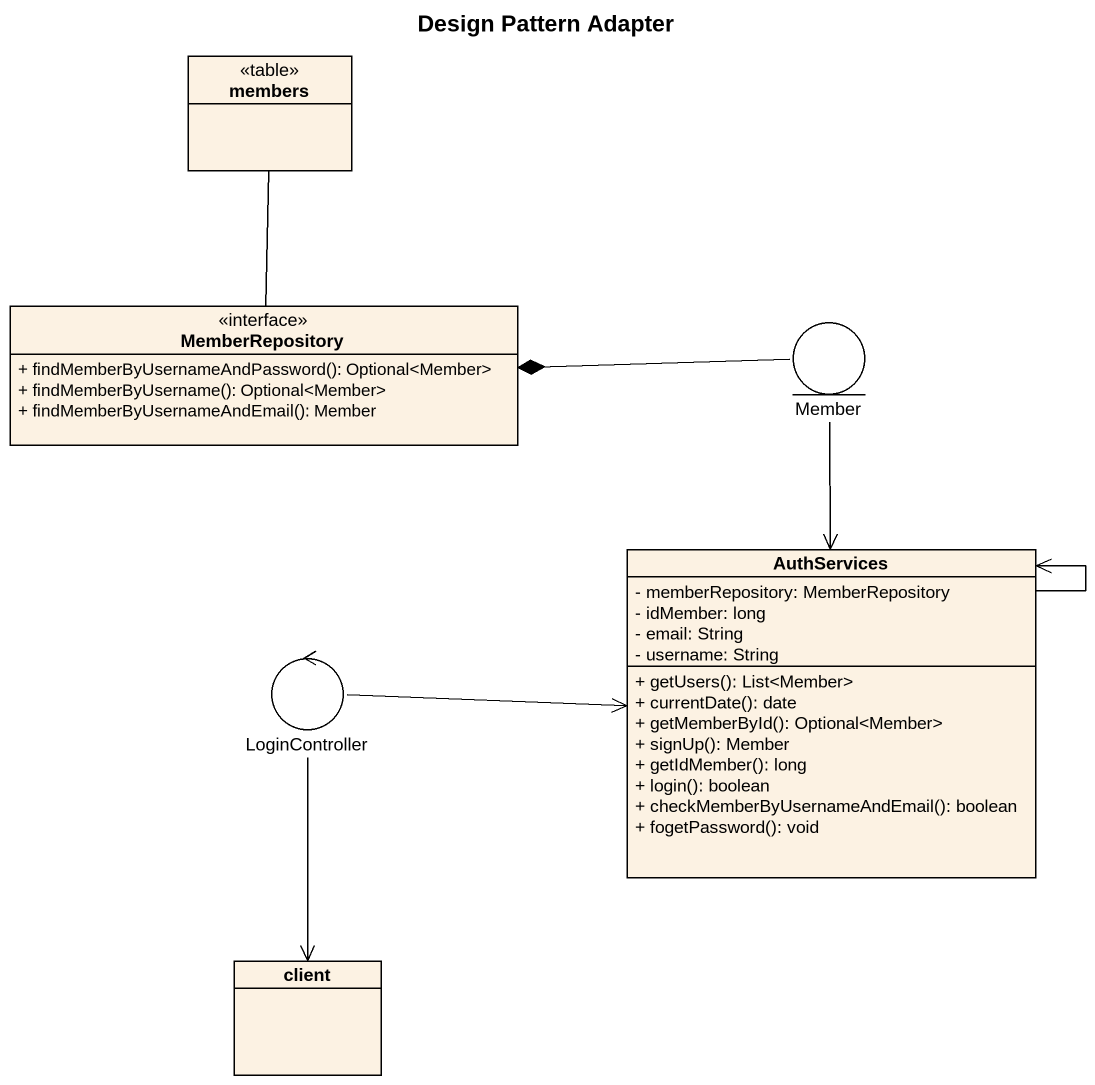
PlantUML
@startuml
title Design Pattern Adapter
allowmixing
hide circle
hide empty members
skinparam classAttributeIconSize 0
class members <<table>>
class MemberRepository <<interface>> {
  + findMemberByUsernameAndPassword(): Optional<Member>
  + findMemberByUsername(): Optional<Member>
  + findMemberByUsernameAndEmail(): Member
}
entity Member
class AuthServices {
  - memberRepository: MemberRepository
  - idMember: long
  - email: String
  - username: String
  + getUsers(): List<Member>
  + currentDate(): date
  + getMemberById(): Optional<Member>
  + signUp(): Member
  + getIdMember(): long
  + login(): boolean
  + checkMemberByUsernameAndEmail(): boolean
  + fogetPassword(): void
}
control LoginController
class client
members -- MemberRepository
Member -left-* MemberRepository
Member --> AuthServices
AuthServices --> AuthServices
LoginController -right-> AuthServices
LoginController --> client
@enduml
